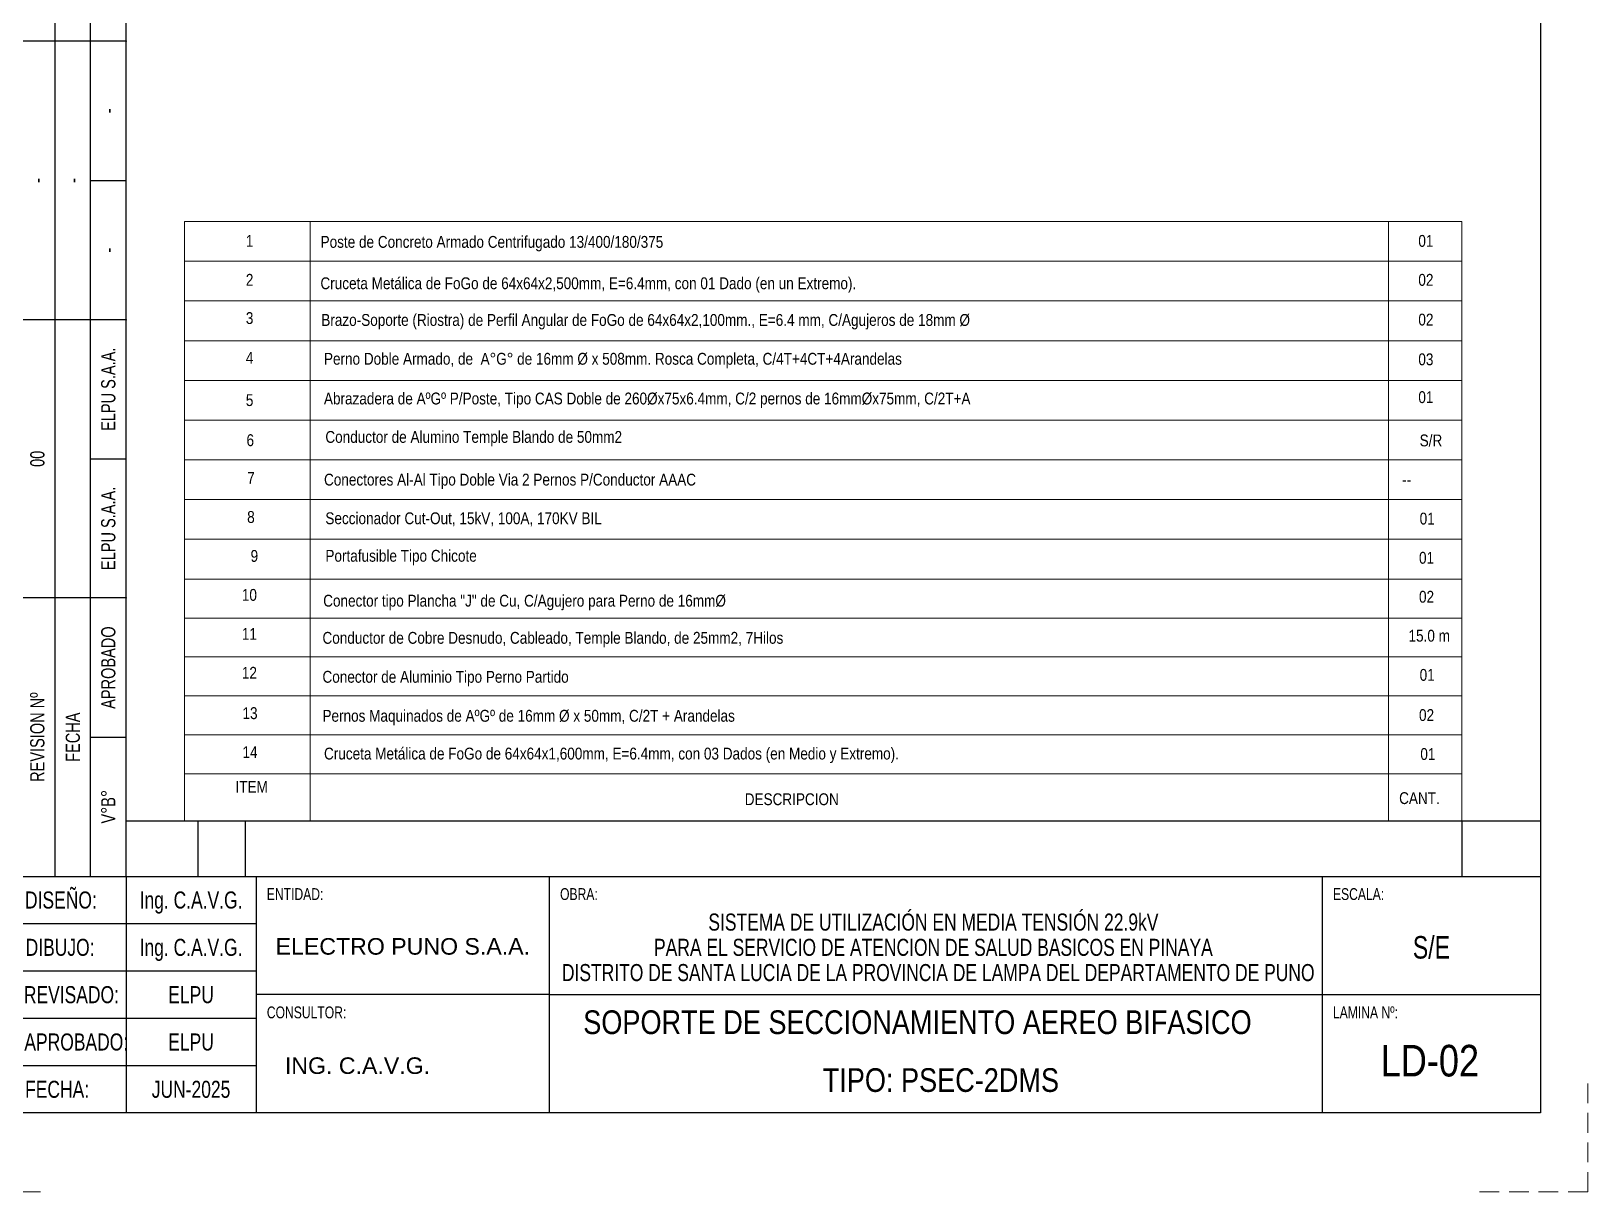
# Model space of a CAD drawing. Header units: millimetres. Extents: x 1804 to 3757, y 2643 to 7323.
# Drawn here: x 2236.7 to 2434.2, y 2939.5 to 3086.7 of the extents above; entities that cross this region are included whole.
import ezdxf
from ezdxf.enums import TextEntityAlignment as Align

# ---------------------------------------------------------------- set-up
doc = ezdxf.new("R2010")
doc.units = ezdxf.units.MM
doc.linetypes.add('DASHED', pattern=[0.75, 0.5, -0.25])
for name, color, linetype in [('_Cajetin Linea 1', 5, 'Continuous'), ('_Cajetin Linea 2', 2, 'Continuous'), ('_Texto 1', 7, 'Continuous'), ('_Texto 2', 7, 'Continuous'), ('_Texto 3', 4, 'Continuous'), ('_Texto 4', 7, 'Continuous'), ('_Texto 6', 7, 'Continuous'), ('CAJETIN_T-1', 104, 'Continuous')]:
    doc.layers.add(name, color=color, linetype=linetype)
for name, color, linetype, lineweight in [('_Cajetin Linea 3', 5, 'Continuous', 30), ('_Cajetin Linea 4', 3, 'DASHED', 0), ('POSTE', 7, 'Continuous', 13)]:
    doc.layers.add(name, color=color, linetype=linetype, lineweight=lineweight)
doc.styles.add('Disylays_86', font='swisscl.ttf', dxfattribs={"height": 2.2})
doc.styles.add('Swis721 Cn BT', font='swissc.ttf')
doc.styles.add('TEXTO1', font='arial.ttf')

# ---------------------------------------------------------------- blocks, each defined once
blk = doc.blocks.new('CAJETIN ARMADO')
at = {"layer": '_Cajetin Linea 1', "ltscale": 5}
for p, q in [((1569.36, 5536.82), (1389.95, 5536.82)), ((1399.05, 5536.82), (1399.05, 5529.78)), ((1405.05, 5536.82), (1405.05, 5529.78)), ((1559.36, 5536.82), (1559.36, 5529.78))]:
    blk.add_line(p, q, dxfattribs=at)
at = {"layer": '_Cajetin Linea 1'}
for p in [(1376.45, 5529.82), (1389.95, 5529.82)]:
    blk.add_line(p, (1569.36, 5529.82), dxfattribs=at)
at = {"layer": '_Cajetin Linea 1', "color": 5}
for p, q in [((1389.95, 5529.82), (1389.95, 5499.82)), ((1406.45, 5529.82), (1406.45, 5499.82)), ((1443.64, 5529.82), (1443.64, 5499.82)), ((1541.67, 5529.82), (1541.67, 5499.82)), ((1376.45, 5523.82), (1406.45, 5523.82)), ((1376.45, 5517.82), (1406.45, 5517.82)), ((1443.64, 5514.82), (1406.45, 5514.82)), ((1443.64, 5514.82), (1569.36, 5514.82)), ((1376.45, 5511.82), (1406.45, 5511.82)), ((1376.45, 5505.82), (1406.45, 5505.82))]:
    blk.add_line(p, q, dxfattribs=at)
at = {"layer": '_Cajetin Linea 2', "color": 3}
for points in [[(1380.95, 5529.82), (1380.95, 5776.82)], [(1385.45, 5529.82), (1385.45, 5776.82)], [(1389.95, 5529.82), (1389.95, 5776.82)], [(1389.95, 5635.68), (1376.45, 5635.68)], [(1385.45, 5618.03), (1389.95, 5618.03)], [(1389.95, 5600.39), (1376.45, 5600.39)], [(1385.45, 5582.75), (1389.95, 5582.75)], [(1389.95, 5565.11), (1376.45, 5565.11)], [(1385.45, 5547.46), (1389.95, 5547.46)]]:
    blk.add_lwpolyline(points, dxfattribs=at)
at = {"layer": '_Cajetin Linea 2', "color": 2}
blk.add_point((1389.95, 5600.39), dxfattribs=at)
at = {"layer": '_Cajetin Linea 2', "color": 3}
blk.add_point((1380.95, 5565.11), dxfattribs=at)
at = {"layer": '_Cajetin Linea 2'}
for p in [(1385.45, 5565.11), (1389.95, 5565.11)]:
    blk.add_point(p, dxfattribs=at)
at = {"layer": '_Cajetin Linea 3', "ltscale": 0.1}
blk.add_lwpolyline([(1569.36, 5499.82), (1376.45, 5499.82), (1376.45, 5776.82), (1569.36, 5776.82)], close=True, dxfattribs=at)
at = {"layer": '_Cajetin Linea 4', "ltscale": 5}
for p, q in [((1575.36, 5489.82), (1575.36, 5504.82)), ((1365.36, 5489.82), (1380.36, 5489.82)), ((1575.36, 5489.82), (1560.36, 5489.82))]:
    blk.add_line(p, q, dxfattribs=at)
at = {"layer": 'CAJETIN_T-1', "color": 2}
blk.add_point((1389.95, 5635.68), dxfattribs=at)
at = {"layer": '_Texto 1', "style": 'Disylays_86'}
for s, p in [('-', (1387.7, 5626.86)), ('-', (1378.7, 5618.03)), ('-', (1383.2, 5618.03)), ('-', (1387.7, 5609.21)), ('ELPU S.A.A.', (1387.7, 5591.57)), ('00', (1378.7, 5582.75)), ('ELPU S.A.A.', (1387.7, 5573.93)), ('APROBADO', (1387.7, 5556.28)), ('REVISION Nº', (1378.7, 5547.46)), ('FECHA', (1383.2, 5547.46)), ('V%%DB%%D', (1387.7, 5538.64))]:
    blk.add_text(s, height=1.8, rotation=90, dxfattribs=at).set_placement(p, align=Align.MIDDLE_CENTER)
for s, p in [('DISEÑO:', (1381.69, 5526.82)), ('SISTEMA DE UTILIZACIÓN EN MEDIA TENSIÓN 22.9kV ', (1492.66, 5524.02)), ('DIBUJO:', (1381.59, 5520.82)), ('PARA EL SERVICIO DE ATENCION DE SALUD BASICOS EN PINAYA ', (1492.66, 5520.82)), (' DISTRITO DE SANTA LUCIA DE LA PROVINCIA DE LAMPA DEL DEPARTAMENTO DE PUNO', (1492.66, 5517.62)), ('REVISADO:  ', (1383.64, 5514.82)), ('APROBADO:', (1383.64, 5508.82)), ('FECHA:', (1381.21, 5502.82))]:
    blk.add_text(s, height=2.16, dxfattribs=at).set_placement(p, align=Align.MIDDLE_CENTER)
at = {"layer": '_Texto 2', "style": 'Disylays_86'}
for s, p in [('ENTIDAD:', (1407.81, 5526.82)), ('OBRA:', (1445, 5526.82)), ('ESCALA:', (1543.03, 5526.82)), ('CONSULTOR:', (1407.81, 5511.82)), ('LAMINA Nº:', (1543.03, 5511.82))]:
    blk.add_text(s, height=1.5, dxfattribs=at).set_placement(p)
at = {"layer": '_Texto 3', "style": 'Disylays_86'}
for s, p in [('Ing. C.A.V.G.', (1398.2, 5526.82)), ('Ing. C.A.V.G.', (1398.2, 5520.82)), ('ELPU', (1398.2, 5514.82)), ('ELPU', (1398.2, 5508.82)), ('JUN-2025', (1398.2, 5502.82))]:
    blk.add_text(s, height=2.16, dxfattribs=at).set_placement(p, align=Align.MIDDLE_CENTER)
at = {"layer": '_Texto 4', "ltscale": 2, "style": 'TEXTO1'}
for s, p in [('ELECTRO PUNO S.A.A.', (1408.92, 5519.89)), ('ING. C.A.V.G.', (1410.1, 5504.77))]:
    blk.add_text(s, height=2.1, dxfattribs=at).set_placement(p)
at = {"layer": '_Texto 6', "style": 'Disylays_86'}
blk.add_text('S/E', height=2.851, dxfattribs=at).set_placement((1555.52, 5520.82), align=Align.MIDDLE_CENTER)

msp = doc.modelspace()

# ---------------------------------------------------------------- linework, layer by layer
at = {"lineweight": 15}
msp.add_line((2256.159, 3062.525), (2256.159, 2986.506), dxfattribs=at)
at = {"color": 7, "lineweight": 15}
msp.add_line((2256.159, 2986.506), (2418.16, 2986.506), dxfattribs=at)
msp.add_line((2256.159, 2986.506), (2418.16, 2986.506), dxfattribs=at)
at = {"lineweight": 15}
for points in [[(2256.159, 3062.525), (2418.16, 3062.525)], [(2272.105, 3062.525), (2272.105, 2986.506)], [(2418.16, 3062.525), (2418.16, 2986.506)], [(2256.159, 3057.488), (2418.16, 3057.488)], [(2256.159, 3052.452), (2418.16, 3052.452)], [(2256.159, 3047.415), (2418.16, 3047.415)], [(2256.159, 3042.379), (2418.16, 3042.379)], [(2256.159, 3037.343), (2418.16, 3037.343)], [(2256.159, 3032.306), (2418.16, 3032.306)], [(2256.159, 3027.27), (2418.16, 3027.27)], [(2256.159, 3022.234), (2418.16, 3022.234)], [(2256.159, 3017.197), (2418.16, 3017.197)], [(2256.159, 3012.257), (2418.16, 3012.257)], [(2256.159, 3007.317), (2418.16, 3007.317)], [(2256.159, 3002.377), (2418.16, 3002.377)], [(2256.159, 2997.437), (2418.16, 2997.437)], [(2256.159, 2992.496), (2418.16, 2992.496)], [(2256.159, 2992.496), (2418.16, 2992.496)]]:
    msp.add_lwpolyline(points, dxfattribs=at)
at = {"color": 7, "lineweight": 15}
msp.add_lwpolyline([(2408.857, 3062.525), (2408.857, 2986.506)], dxfattribs=at)

# ---------------------------------------------------------------- block references
at = {"layer": 'POSTE', "lineweight": 15}
msp.add_blockref('CAJETIN ARMADO', (858.798, -2550.311), dxfattribs=at)

# ---------------------------------------------------------------- texts
at = {"lineweight": 15, "style": 'Swis721 Cn BT'}
for s, p in [('1', (2263.946, 3059.315)), ('Poste de Concreto Armado Centrifugado 13/400/180/375', (2273.427, 3059.19)), ('01', (2412.66, 3059.315)), ('2', (2263.946, 3054.375)), ('02', (2412.66, 3054.375)), ('3', (2263.946, 3049.531)), ('02', (2412.66, 3049.339)), ('4', (2263.946, 3044.495)), ('03', (2412.66, 3044.302)), ('01', (2412.66, 3039.507)), ('5', (2263.946, 3039.134)), ('6', (2264.03, 3034.05)), ('S/R', (2412.828, 3034.02)), ('7', (2264.114, 3029.256)), ('--', (2410.606, 3029.051)), ('8', (2264.114, 3024.316)), ('01', (2412.828, 3024.11)), ('9', (2264.554, 3019.376)), ('01', (2412.744, 3019.143)), ('10', (2263.442, 3014.436)), ('02', (2412.744, 3014.203)), ('11', (2263.442, 3009.495)), ('15.0 m', (2411.413, 3009.263)), ('12', (2263.442, 3004.555)), ('01', (2412.826, 3004.296)), ('13', (2263.522, 2999.446)), ('02', (2412.743, 2999.205)), ('14', (2263.522, 2994.506)), ('01', (2412.913, 2994.265)), ('ITEM', (2262.631, 2990.1)), ('  DESCRIPCION', (2326.267, 2988.534)), ('CANT.', (2410.222, 2988.673))]:
    msp.add_text(s, height=1.5, dxfattribs=at).set_placement(p)
at = {"color": 0, "lineweight": 15, "style": 'Swis721 Cn BT'}
for s, p in [('Cruceta Metálica de FoGo de 64x64x2,500mm, E=6.4mm, con 01 Dado (en un Extremo).', (2273.409, 3053.944)), ('Brazo-Soporte (Riostra) de Perfil Angular de FoGo de 64x64x2,100mm., E=6.4 mm, C/Agujeros de 18mm Ø', (2273.517, 3049.291)), ('Perno Doble Armado, de  A°G° de 16mm Ø x 508mm. Rosca Completa, C/4T+4CT+4Arandelas', (2273.852, 3044.371)), ('Abrazadera de AºGº P/Poste, Tipo CAS Doble de 260Øx75x6.4mm, C/2 pernos de 16mmØx75mm, C/2T+A  ', (2273.852, 3039.335)), ('Conductor de Alumino Temple Blando de 50mm2', (2274.034, 3034.464)), ('Conectores Al-Al Tipo Doble Via 2 Pernos P/Conductor AAAC', (2273.866, 3029.052)), ('Seccionador Cut-Out, 15kV, 100A, 170KV BIL', (2274.035, 3024.152)), ('Portafusible Tipo Chicote ', (2274.039, 3019.396)), ('Conector tipo Plancha "J" de Cu, C/Agujero para Perno de 16mmØ', (2273.758, 3013.7)), ('Conductor de Cobre Desnudo, Cableado, Temple Blando, de 25mm2, 7Hilos', (2273.666, 3008.993)), ('Conector de Aluminio Tipo Perno Partido', (2273.666, 3004.053)), ('Pernos Maquinados de AºGº de 16mm Ø x 50mm, C/2T + Arandelas ', (2273.666, 2999.112)), ('Cruceta Metálica de FoGo de 64x64x1,600mm, E=6.4mm, con 03 Dados (en Medio y Extremo).', (2273.861, 2994.322))]:
    msp.add_text(s, height=1.5, dxfattribs=at).set_placement(p)
at = {"lineweight": 15, "style": 'Swis721 Cn BT'}
msp.add_text('SOPORTE DE SECCIONAMIENTO AEREO BIFASICO', height=3, dxfattribs=at).set_placement((2349.128, 2961.017), align=Align.MIDDLE)
msp.add_text('LD-02', height=4, dxfattribs=at).set_placement((2414.123, 2956.141), align=Align.MIDDLE_CENTER)
at = {"lineweight": 15, "insert": (2352.1, 2953.661), "char_height": 3, "width": 76.22, "attachment_point": 5, "style": 'Swis721 Cn BT'}
msp.add_mtext('TIPO: PSEC-2DMS', dxfattribs=at)

doc.saveas('drawing.dxf')
